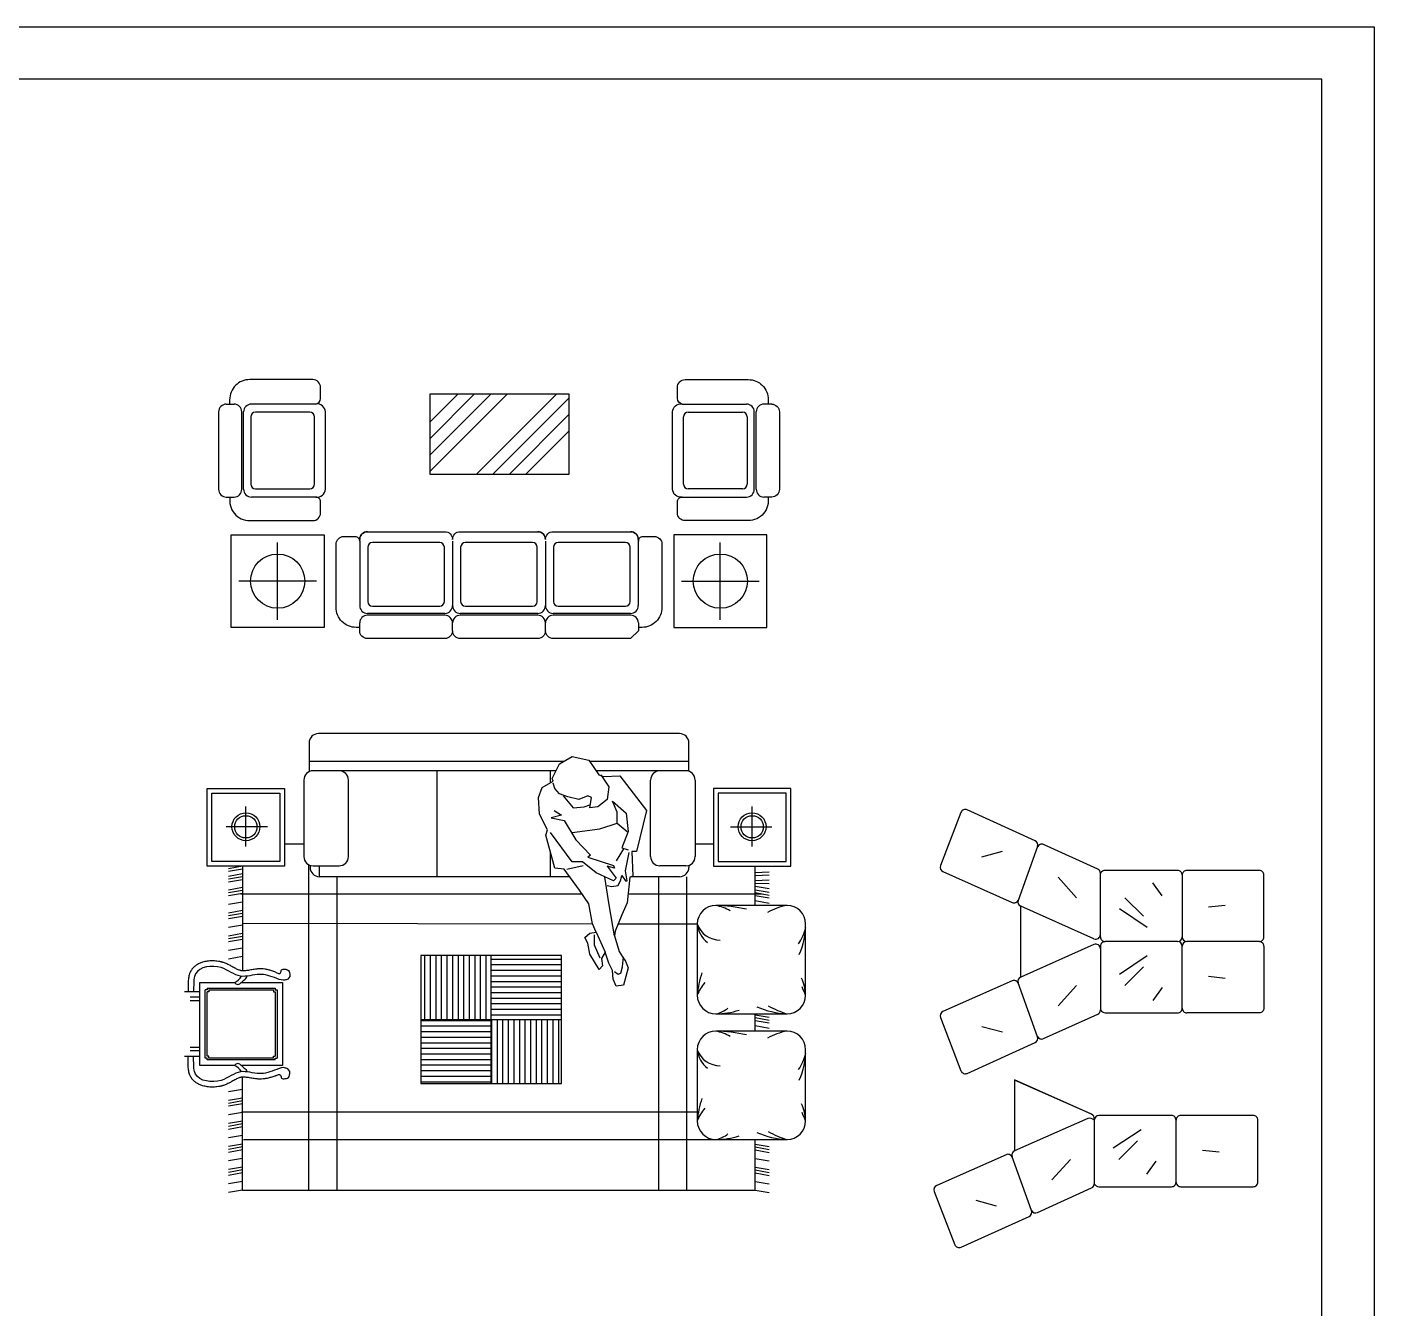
# Model space of a CAD drawing. Header units: inches. Extents: x 2.2 to 44.7, y 13.7 to 38.5.
# Drawn here: x 35.97 to 44.67, y 30.22 to 38.49 of the extents above; entities that cross this region are included whole.
import ezdxf

# ---------------------------------------------------------------- set-up
doc = ezdxf.new("R2010")
doc.units = ezdxf.units.IN
doc.header["$MEASUREMENT"] = 0
for name, color, linetype in [('02', 2, 'Continuous'), ('1', 1, 'Continuous'), ('kadrbm', 4, 'Continuous')]:
    doc.layers.add(name, color=color, linetype=linetype)

# ---------------------------------------------------------------- blocks, each defined once
blk = doc.blocks.new('kadrbm')
at = {"layer": 'kadrbm', "color": 4}
blk.add_lwpolyline([(0, 0), (0, 24.7972), (21, 24.7972), (21, 0), (0, 0)], close=True, dxfattribs=at)
blk.add_lwpolyline([(20.6631, 0.3257), (20.6631, 24.4603), (0.3369, 24.4603), (0.3369, 0.3257), (20.6631, 0.3257)], dxfattribs=at)

msp = doc.modelspace()

# ---------------------------------------------------------------- linework, layer by layer
at = {"layer": '02'}
for p, q in [((37.2591, 36.0591), (37.3091, 36.0591)), ((37.8379, 36.0591), (37.4211, 36.0591)), ((40.202, 36.0591), (40.6188, 36.0591)), ((40.7809, 36.0591), (40.7309, 36.0591)), ((37.3591, 35.5091), (37.3591, 36.0091)), ((37.3711, 35.5094), (37.3711, 36.0091)), ((37.4172, 35.9767), (37.4172, 35.5424)), ((37.7982, 36.0067), (37.4472, 36.0067)), ((37.8282, 35.5424), (37.8282, 35.9767)), ((40.2117, 35.5424), (40.2117, 35.9767)), ((40.2417, 36.0067), (40.5928, 36.0067)), ((40.6228, 35.9767), (40.6228, 35.5424)), ((40.6688, 35.5094), (40.6688, 36.0091)), ((40.6809, 35.5091), (40.6809, 36.0091)), ((37.4472, 35.5124), (37.7982, 35.5124)), ((40.5928, 35.5124), (40.2417, 35.5124)), ((37.2591, 35.4591), (37.3091, 35.4591)), ((37.8379, 35.4594), (37.4211, 35.4594)), ((40.202, 35.4594), (40.6188, 35.4594)), ((40.7809, 35.4591), (40.7309, 35.4591)), ((37.5907, 34.6662), (37.5907, 35.1662)), ((38.1204, 35.1748), (38.1204, 34.758)), ((38.6371, 35.1651), (38.2028, 35.1651)), ((38.7201, 35.1748), (38.7201, 34.758)), ((39.2368, 35.1651), (38.8025, 35.1651)), ((39.3201, 35.1748), (39.3201, 34.758)), ((39.8368, 35.1651), (39.4025, 35.1651)), ((39.9198, 35.1748), (39.9198, 34.758)), ((40.4492, 34.6662), (40.4492, 35.1662)), ((38.1728, 35.1351), (38.1728, 34.784)), ((38.6671, 34.784), (38.6671, 35.1351)), ((38.7725, 35.1351), (38.7725, 34.784)), ((39.2668, 34.784), (39.2668, 35.1351)), ((39.3725, 35.1351), (39.3725, 34.784)), ((39.8668, 34.784), (39.8668, 35.1351)), ((37.8407, 34.9162), (37.3407, 34.9162)), ((40.1992, 34.9162), (40.6992, 34.9162)), ((38.2028, 34.754), (38.6371, 34.754)), ((38.8025, 34.754), (39.2368, 34.754)), ((39.4025, 34.754), (39.8368, 34.754)), ((38.1204, 34.5959), (38.1204, 34.6459)), ((38.6701, 34.708), (38.1704, 34.708)), ((38.6704, 34.6959), (38.1704, 34.6959)), ((38.7201, 34.5959), (38.7201, 34.6459)), ((39.2698, 34.708), (38.7701, 34.708)), ((39.2701, 34.6959), (38.7701, 34.6959)), ((39.3201, 34.5959), (39.3201, 34.6459)), ((39.8698, 34.708), (39.3701, 34.708)), ((39.8701, 34.6959), (39.3701, 34.6959)), ((39.9201, 34.6459), (39.9201, 34.5959)), ((40.1865, 33.9317), (37.8537, 33.9317)), ((37.7937, 33.8717), (37.7937, 33.6883)), ((40.2465, 33.6917), (40.2465, 33.8717)), ((39.4108, 33.7367), (39.4935, 33.7839)), ((39.4935, 33.7839), (39.5999, 33.7603)), ((39.5999, 33.7603), (39.6649, 33.6658)), ((39.437, 33.7517), (37.7937, 33.7517)), ((39.3882, 33.6917), (37.82, 33.6917)), ((38.6211, 33.0077), (38.6211, 33.6917)), ((39.3531, 33.615), (39.3531, 33.6917)), ((39.3635, 33.6422), (39.4108, 33.7367)), ((40.2465, 33.7517), (39.6058, 33.7517)), ((40.2465, 33.6917), (39.6471, 33.6917)), ((37.76, 33.6317), (37.76, 33.1383)), ((38.0476, 33.1383), (38.0476, 33.6317)), ((39.2748, 33.5181), (39.2985, 33.5831)), ((39.2985, 33.5831), (39.3694, 33.6245)), ((39.3694, 33.6245), (39.3635, 33.6422)), ((39.3812, 33.5772), (39.3694, 33.6127)), ((39.6649, 33.6658), (39.6945, 33.654)), ((39.6767, 33.6658), (39.7299, 33.589)), ((39.6945, 33.654), (39.8009, 33.6599)), ((39.7299, 33.589), (39.7181, 33.5063)), ((39.8009, 33.6599), (39.9723, 33.4355)), ((39.9991, 33.1383), (39.9991, 33.6317)), ((40.2866, 33.6317), (40.2866, 33.1383)), ((37.1356, 33.0764), (37.1356, 33.5764)), ((37.1356, 33.5764), (37.6356, 33.5764)), ((37.1656, 33.1064), (37.1656, 33.5464)), ((37.1656, 33.5464), (37.6056, 33.5464)), ((37.6056, 33.5464), (37.6056, 33.1064)), ((37.6356, 33.5764), (37.6356, 33.0764)), ((39.2807, 33.4118), (39.2748, 33.5181)), ((39.4108, 33.5418), (39.3812, 33.5772)), ((39.464, 33.5241), (39.4108, 33.5418)), ((39.4344, 33.53), (39.4994, 33.4532)), ((39.5349, 33.5063), (39.464, 33.5241)), ((39.594, 33.53), (39.5349, 33.5063)), ((39.6176, 33.5181), (39.594, 33.53)), ((39.6058, 33.4532), (39.6176, 33.5181)), ((39.7181, 33.5063), (39.659, 33.4591)), ((39.7536, 33.4945), (39.8422, 33.4177)), ((39.7831, 33.4236), (39.7536, 33.4945)), ((40.9046, 33.5764), (40.4046, 33.5764)), ((40.4046, 33.5764), (40.4046, 33.0764)), ((40.8746, 33.5464), (40.4346, 33.5464)), ((40.4346, 33.5464), (40.4346, 33.1064)), ((40.8746, 33.1064), (40.8746, 33.5464)), ((40.9046, 33.0764), (40.9046, 33.5764)), ((37.3852, 33.2032), (37.3852, 33.4604)), ((39.3339, 33.3114), (39.2807, 33.4118)), ((39.4226, 33.4059), (39.3576, 33.3882)), ((39.3753, 33.4355), (39.4226, 33.4059)), ((39.4994, 33.4532), (39.5703, 33.4591)), ((39.5703, 33.4591), (39.6058, 33.4709)), ((39.659, 33.4591), (39.6058, 33.4532)), ((39.7831, 33.3528), (39.7831, 33.4236)), ((39.8422, 33.4177), (39.8541, 33.2996)), ((39.9723, 33.4355), (39.9073, 33.1697)), ((40.655, 33.2032), (40.655, 33.4604)), ((37.5254, 33.3298), (37.2572, 33.3298)), ((39.3576, 33.3882), (39.4403, 33.3705)), ((39.4403, 33.3705), (39.5172, 33.2464)), ((39.6708, 33.3173), (39.7831, 33.3528)), ((39.7831, 33.3528), (39.8482, 33.2996)), ((40.5148, 33.3298), (40.783, 33.3298)), ((39.3221, 33.276), (39.3339, 33.3114)), ((39.3812, 33.0633), (39.3221, 33.276)), ((39.4935, 33.1047), (39.3517, 33.2937)), ((39.4935, 33.2937), (39.6708, 33.3173)), ((39.5172, 33.2464), (39.6117, 33.146)), ((39.8541, 33.2996), (39.8127, 33.1933)), ((37.76, 33.2174), (37.6356, 33.2174)), ((39.3531, 33.0077), (39.3531, 33.1643)), ((39.6117, 33.146), (39.594, 33.1342)), ((39.8245, 33.1874), (39.7772, 33.1106)), ((39.8127, 33.1933), (39.8541, 33.1815)), ((39.8363, 33.0456), (39.86, 33.1638)), ((39.8777, 33.1697), (39.8836, 33.0102)), ((39.9073, 33.1697), (39.8777, 33.1697)), ((40.4046, 33.2174), (40.2866, 33.2174)), ((42.1388, 33.1359), (42.2707, 33.1718)), ((42.4982, 33.2028), (42.373, 32.8551)), ((37.6356, 33.0764), (37.1356, 33.0764)), ((37.6056, 33.1064), (37.1656, 33.1064)), ((37.363, 33.0752), (37.273, 33.0594)), ((37.363, 33.0764), (37.363, 32.4002)), ((37.793, 30.9841), (37.793, 33.0848)), ((37.8001, 33.0783), (37.8001, 33.0677)), ((37.82, 33.0783), (37.9876, 33.0783)), ((37.8601, 33.0077), (37.8601, 33.0783)), ((39.4403, 33.0574), (39.3812, 33.0633)), ((39.5408, 32.9216), (39.4403, 33.0574)), ((39.458, 33.0574), (39.5644, 33.0811)), ((39.5585, 33.1047), (39.4935, 33.1047)), ((39.6472, 33.0338), (39.5585, 33.1047)), ((39.594, 33.1342), (39.7595, 33.0811)), ((39.7181, 33.0752), (39.7772, 32.9984)), ((39.7654, 33.0633), (39.7181, 33.0752)), ((39.7595, 33.0811), (39.7654, 33.0633)), ((40.2266, 33.0783), (40.0591, 33.0783)), ((40.2465, 33.0783), (40.2465, 33.0677)), ((40.4046, 33.0764), (40.9046, 33.0764)), ((40.4346, 33.1064), (40.8746, 33.1064)), ((40.675, 32.8225), (40.675, 33.0764)), ((37.363, 33.0567), (37.273, 33.0408)), ((37.363, 33.0257), (37.273, 33.0099)), ((37.363, 33.0072), (37.273, 32.9913)), ((37.363, 32.9886), (37.273, 32.9728)), ((39.4771, 33.0077), (37.8601, 33.0077)), ((37.974, 30.9841), (37.974, 33.0077)), ((39.7595, 32.9806), (39.6472, 33.0338)), ((39.7004, 33.0043), (39.7299, 32.8271)), ((39.7772, 32.9984), (39.7595, 32.9806)), ((39.789, 32.9511), (39.8068, 32.9866)), ((39.8068, 32.9866), (39.8127, 33.0161)), ((39.8127, 33.0161), (39.8363, 32.9806)), ((39.8482, 32.9806), (39.8363, 33.0456)), ((39.8363, 32.9806), (39.8482, 32.9806)), ((39.8659, 33.0043), (39.8482, 32.8389)), ((39.8836, 33.0102), (39.8659, 33.0043)), ((40.1865, 33.0077), (39.8761, 33.0077)), ((40.0525, 30.9841), (40.0525, 33.0077)), ((40.233, 30.9841), (40.233, 33.0077)), ((40.675, 33.0341), (40.765, 33.0383)), ((40.675, 33.0156), (40.765, 33.0197)), ((40.675, 32.9836), (40.765, 32.9878)), ((42.7504, 32.8722), (42.6305, 33.004)), ((42.9042, 32.6188), (42.9042, 33.0294)), ((43.4322, 33.0188), (43.4322, 32.6188)), ((37.363, 32.9371), (37.273, 32.9213)), ((37.363, 32.9186), (37.273, 32.9027)), ((37.363, 32.9), (37.273, 32.8841)), ((37.3523, 32.8981), (39.5564, 32.8981)), ((39.5999, 32.833), (39.5408, 32.9216)), ((39.7181, 32.9511), (39.7477, 32.9452)), ((39.7477, 32.9452), (39.789, 32.9511)), ((39.8545, 32.8981), (40.7144, 32.8981)), ((40.675, 32.9651), (40.765, 32.9637)), ((40.675, 32.9465), (40.765, 32.9306)), ((40.675, 32.9236), (40.765, 32.9078)), ((40.675, 32.9051), (40.765, 32.8892)), ((40.675, 32.8865), (40.765, 32.8706)), ((43.3021, 32.8842), (43.2421, 32.9681)), ((37.363, 32.8443), (37.273, 32.8285)), ((39.6235, 32.703), (39.5999, 32.833)), ((39.7299, 32.8271), (39.7641, 32.6262)), ((39.8482, 32.8389), (39.8127, 32.7621)), ((40.8804, 32.8225), (40.4204, 32.8225)), ((40.675, 32.8533), (40.765, 32.8375)), ((42.3877, 32.8217), (42.3877, 32.3594)), ((42.8621, 32.6075), (42.389, 32.8175)), ((43.2061, 32.6804), (43.0262, 32.8003)), ((43.1821, 32.7523), (43.0622, 32.8722)), ((43.6019, 32.8123), (43.7098, 32.8242)), ((37.363, 32.7886), (37.273, 32.7728)), ((37.363, 32.7701), (37.273, 32.7542)), ((37.363, 32.7515), (37.273, 32.7356)), ((39.8127, 32.7621), (39.7713, 32.6558)), ((37.363, 32.6958), (37.273, 32.68)), ((37.363, 32.6401), (37.273, 32.6243)), ((37.363, 32.7086), (39.6234, 32.7039)), ((39.5749, 32.6161), (39.6058, 32.644)), ((39.6058, 32.644), (39.6472, 32.6499)), ((39.6472, 32.6499), (39.6235, 32.703)), ((39.6354, 32.6322), (39.6354, 32.5672)), ((39.6472, 32.6499), (39.7063, 32.5199)), ((39.7713, 32.6558), (39.7654, 32.6263)), ((39.7654, 32.6263), (39.795, 32.5258)), ((39.7899, 32.7035), (40.3004, 32.7025)), ((40.3004, 32.7025), (40.3004, 32.2425)), ((41.0004, 32.2425), (41.0004, 32.7025)), ((37.363, 32.6216), (37.273, 32.6057)), ((37.363, 32.603), (37.273, 32.5871)), ((37.363, 32.5473), (37.273, 32.5314)), ((39.594, 32.579), (39.5749, 32.6161)), ((39.6058, 32.5081), (39.594, 32.579)), ((39.6354, 32.5672), (39.6708, 32.4845)), ((42.8621, 32.57), (42.389, 32.36)), ((42.9042, 32.5588), (42.9042, 32.1481)), ((43.4022, 32.5888), (42.9342, 32.5888)), ((43.4322, 32.1588), (43.4322, 32.5588)), ((43.9301, 32.5888), (43.4622, 32.5888)), ((37.363, 32.4916), (37.273, 32.4758)), ((39.4232, 32.4991), (38.5153, 32.4991)), ((38.5153, 32.4991), (38.5153, 31.6736)), ((38.5395, 32.4991), (38.5395, 32.0864)), ((38.5755, 32.4991), (38.5755, 32.0864)), ((38.6115, 32.4991), (38.6115, 32.0864)), ((38.6475, 32.4991), (38.6475, 32.0864)), ((38.6835, 32.4991), (38.6835, 32.0864)), ((38.7195, 32.4991), (38.7195, 32.0864)), ((38.7555, 32.4991), (38.7555, 32.0864)), ((38.7915, 32.4991), (38.7915, 32.0864)), ((38.8275, 32.4991), (38.8275, 32.0864)), ((38.8635, 32.4991), (38.8635, 32.0864)), ((38.8995, 32.4991), (38.8995, 32.0864)), ((38.9355, 32.4991), (38.9355, 32.0864)), ((38.9693, 31.6736), (38.9693, 32.4991)), ((38.9693, 32.4761), (39.4232, 32.4761)), ((39.4232, 31.6736), (39.4232, 32.4991)), ((39.6663, 32.4077), (39.6058, 32.5081)), ((39.7063, 32.5199), (39.6827, 32.4786)), ((39.6827, 32.4786), (39.6886, 32.4313)), ((39.7299, 32.4491), (39.7063, 32.5199)), ((39.7536, 32.4018), (39.7299, 32.4491)), ((39.795, 32.5258), (39.8186, 32.4904)), ((39.8186, 32.4904), (39.8377, 32.4623)), ((39.8186, 32.4254), (39.8245, 32.4904)), ((39.8377, 32.4623), (39.8541, 32.4195)), ((43.2061, 32.4971), (43.0262, 32.3773)), ((38.9693, 32.4401), (39.4232, 32.4401)), ((38.9693, 32.4041), (39.4232, 32.4041)), ((38.9693, 32.3681), (39.4232, 32.3681)), ((39.6886, 32.4313), (39.6663, 32.4077)), ((39.7581, 32.3471), (39.7536, 32.4018)), ((39.7654, 32.3959), (39.789, 32.3782)), ((39.789, 32.3782), (39.8068, 32.3841)), ((39.8068, 32.3841), (39.8186, 32.4254)), ((39.8541, 32.4195), (39.8245, 32.3073)), ((43.1821, 32.4252), (43.0622, 32.3053)), ((43.6019, 32.3653), (43.7098, 32.3533)), ((37.0871, 31.789), (37.0871, 32.3246)), ((37.0871, 32.3246), (37.3126, 32.3246)), ((37.1347, 32.2769), (37.1228, 32.2769)), ((37.1228, 31.8366), (37.1228, 32.2769)), ((37.1347, 32.2888), (37.575, 32.2888)), ((37.1347, 32.2888), (37.1347, 32.2769)), ((37.1466, 32.2769), (37.5631, 32.2769)), ((37.1466, 32.2769), (37.1466, 32.265)), ((37.3549, 32.3246), (37.6226, 32.3246)), ((37.5631, 32.2769), (37.5631, 32.265)), ((37.575, 32.2888), (37.575, 32.2769)), ((37.575, 32.2769), (37.575, 32.2769)), ((37.575, 32.2769), (37.5869, 32.2769)), ((37.5869, 32.2769), (37.5869, 31.8366)), ((37.6226, 32.3246), (37.6226, 31.789)), ((38.9693, 32.3321), (39.4232, 32.3321)), ((38.9693, 32.2961), (39.4232, 32.2961)), ((39.7772, 32.3014), (39.7581, 32.3471)), ((39.8245, 32.3073), (39.7772, 32.3014)), ((42.4982, 31.9747), (42.373, 32.3224)), ((42.7504, 32.3053), (42.6305, 32.1735)), ((43.3021, 32.2934), (43.2421, 32.2094)), ((36.99, 32.2664), (37.0871, 32.2664)), ((37.0871, 32.2307), (37.0257, 32.2307)), ((37.0257, 32.2075), (37.0871, 32.2075)), ((37.1466, 32.265), (37.1347, 32.265)), ((37.1347, 31.8485), (37.1347, 32.265)), ((37.5631, 32.265), (37.575, 32.265)), ((37.575, 32.265), (37.575, 31.8485)), ((38.9693, 32.2601), (39.4232, 32.2601)), ((38.9693, 32.2241), (39.4232, 32.2241)), ((38.9693, 32.1881), (39.4232, 32.1881)), ((38.9693, 32.1521), (39.4232, 32.1521)), ((38.9693, 32.1161), (39.4232, 32.1161)), ((40.4204, 32.1225), (40.8804, 32.1225)), ((40.675, 32.011), (40.675, 32.1225)), ((40.675, 32.1166), (40.765, 32.1008)), ((38.5153, 32.0864), (39.4232, 32.0864)), ((38.5153, 32.0801), (38.9693, 32.0801)), ((38.5153, 32.0441), (38.9693, 32.0441)), ((38.9715, 32.0864), (38.9715, 31.6736)), ((39.0075, 32.0864), (39.0075, 31.6736)), ((39.0435, 32.0864), (39.0435, 31.6736)), ((39.0795, 32.0864), (39.0795, 31.6736)), ((39.1155, 32.0864), (39.1155, 31.6736)), ((39.1515, 32.0864), (39.1515, 31.6736)), ((39.1875, 32.0864), (39.1875, 31.6736)), ((39.2235, 32.0864), (39.2235, 31.6736)), ((39.2595, 32.0864), (39.2595, 31.6736)), ((39.2955, 32.0864), (39.2955, 31.6736)), ((39.3315, 32.0864), (39.3315, 31.6736)), ((39.3675, 32.0864), (39.3675, 31.6736)), ((39.4035, 32.0864), (39.4035, 31.6736)), ((40.675, 32.0981), (40.765, 32.0822)), ((40.675, 32.0795), (40.765, 32.0636)), ((40.675, 32.0463), (40.765, 32.0305)), ((42.1388, 32.0416), (42.2707, 32.0057)), ((38.5153, 32.0081), (38.9693, 32.0081)), ((38.5153, 31.9721), (38.9693, 31.9721)), ((38.5153, 31.9361), (38.9693, 31.9361)), ((40.8804, 32.011), (40.4204, 32.011)), ((37.0871, 31.8472), (36.99, 31.8472)), ((37.0257, 31.9061), (37.0871, 31.9061)), ((37.0871, 31.8829), (37.0257, 31.8829)), ((37.1466, 31.8485), (37.1347, 31.8485)), ((37.1466, 31.8366), (37.1466, 31.8485)), ((37.5631, 31.8366), (37.5631, 31.8485)), ((37.5631, 31.8485), (37.575, 31.8485)), ((38.5153, 31.9001), (38.9693, 31.9001)), ((38.5153, 31.8641), (38.9693, 31.8641)), ((40.3004, 31.891), (40.3004, 31.431)), ((41.0004, 31.431), (41.0004, 31.891)), ((37.3126, 31.789), (37.0871, 31.789)), ((37.1347, 31.8366), (37.1228, 31.8366)), ((37.1347, 31.8366), (37.1347, 31.8366)), ((37.1347, 31.8247), (37.1347, 31.8366)), ((37.575, 31.8247), (37.1347, 31.8247)), ((37.5631, 31.8366), (37.1466, 31.8366)), ((37.6226, 31.789), (37.3549, 31.789)), ((37.575, 31.8247), (37.575, 31.8366)), ((37.575, 31.8366), (37.5869, 31.8366)), ((38.5153, 31.8281), (38.9693, 31.8281)), ((38.5153, 31.7921), (38.9693, 31.7921)), ((38.5153, 31.7561), (38.9693, 31.7561)), ((37.363, 30.9841), (37.363, 31.7134)), ((38.5153, 31.7201), (38.9693, 31.7201)), ((38.5153, 31.6841), (38.9693, 31.6841)), ((38.5153, 31.6736), (39.4232, 31.6736)), ((42.8469, 31.4741), (42.3494, 31.6949)), ((37.363, 31.6338), (37.273, 31.618)), ((37.363, 31.5781), (37.273, 31.5623)), ((37.363, 31.5596), (37.273, 31.5437)), ((37.363, 31.541), (37.273, 31.5252)), ((37.363, 31.4853), (37.273, 31.4695)), ((37.363, 31.4296), (37.273, 31.4138)), ((37.363, 31.4111), (37.273, 31.3952)), ((37.3578, 31.4892), (40.3004, 31.4892)), ((42.8224, 31.4473), (42.3494, 31.2373)), ((42.8645, 31.4361), (42.8645, 31.0254)), ((43.3925, 31.0361), (43.3925, 31.4361)), ((37.363, 31.3925), (37.273, 31.3766)), ((37.363, 31.3368), (37.273, 31.321)), ((43.1664, 31.3744), (42.9865, 31.2546)), ((37.363, 31.2811), (37.273, 31.2653)), ((37.363, 31.2626), (37.273, 31.2467)), ((37.363, 31.244), (37.273, 31.2281)), ((37.3696, 31.3104), (40.8804, 31.311)), ((40.675, 30.9841), (40.675, 31.311)), ((40.675, 31.2811), (40.765, 31.2653)), ((40.675, 31.2626), (40.765, 31.2467)), ((40.675, 31.244), (40.765, 31.2281)), ((43.1424, 31.3025), (43.0225, 31.1827)), ((43.5622, 31.2426), (43.6701, 31.2306)), ((37.363, 31.1883), (37.273, 31.1725)), ((40.675, 31.1883), (40.765, 31.1725)), ((42.4585, 30.852), (42.3333, 31.1997)), ((42.7107, 31.1827), (42.5908, 31.0508)), ((43.2624, 31.1707), (43.2024, 31.0868)), ((37.363, 31.1326), (37.273, 31.1168)), ((37.363, 31.1141), (37.273, 31.0982)), ((37.363, 31.0955), (37.273, 31.0796)), ((40.675, 31.1326), (40.765, 31.1168)), ((40.675, 31.1141), (40.765, 31.0982)), ((40.675, 31.0955), (40.765, 31.0796)), ((37.363, 31.0398), (37.273, 31.0239)), ((37.363, 30.9841), (37.273, 30.9683)), ((37.363, 30.9841), (40.675, 30.9841)), ((40.675, 31.0398), (40.765, 31.0239)), ((40.675, 30.9841), (40.765, 30.9683)), ((42.0991, 30.919), (42.231, 30.883))]:
    msp.add_line(p, q, dxfattribs=at)
for points in [[(37.8379, 35.4594, 0.465074), (37.8987, 35.5094), (37.8987, 36.0091, 0.465074), (37.8379, 36.0591, 0.291349), (37.8679, 36.0952), (37.8679, 36.1675, 0.414214), (37.8179, 36.2175), (37.4107, 36.2175, 0.414214), (37.2807, 36.0875), (37.2807, 36.0591)], [(40.202, 35.4594, -0.465074), (40.1412, 35.5094), (40.1412, 36.0091, -0.465074), (40.202, 36.0591, -0.291349), (40.172, 36.0952), (40.172, 36.1675, -0.414214), (40.222, 36.2175), (40.6292, 36.2175, -0.414214), (40.7592, 36.0875), (40.7592, 36.0591)], [(37.2591, 36.0591, 0.414214), (37.2091, 36.0091), (37.2091, 35.5091, 0.414214), (37.2591, 35.4591)], [(40.7809, 36.0591, -0.414214), (40.8309, 36.0091), (40.8309, 35.5091, -0.414214), (40.7809, 35.4591)], [(37.2826, 35.4591, 0.465572), (37.4107, 35.3069), (37.8179, 35.3069, 0.414214), (37.8679, 35.3569), (37.8679, 35.4292, 0.414214), (37.8379, 35.4592)], [(40.7573, 35.4591, -0.465572), (40.6292, 35.3069), (40.222, 35.3069, -0.414214), (40.172, 35.3569), (40.172, 35.4292, -0.414214), (40.202, 35.4592)], [(38.1204, 34.6175), (38.098, 34.6175, -0.414214), (37.968, 34.7475), (37.968, 35.1548, -0.414214), (38.018, 35.2048), (38.0904, 35.2048, -0.414214), (38.1204, 35.1748, -0.465074), (38.1704, 35.2355), (38.6701, 35.2355, -0.414214), (38.7201, 35.1855, -0.414214), (38.7701, 35.2355), (39.2698, 35.2355, -0.410409), (39.3201, 35.1855, -0.414214), (39.3701, 35.2355), (39.8698, 35.2355, -0.462883), (39.92, 35.1748, -0.414214), (39.95, 35.2048), (40.0224, 35.2048, -0.414214), (40.0724, 35.1548), (40.0724, 34.7475, -0.414214), (39.9424, 34.6175), (39.92, 34.6175), (39.9201, 34.5959), (39.8701, 34.5459), (39.3701, 34.5459, -0.414214), (39.3201, 34.5959, -0.414214), (39.2701, 34.5459), (38.7701, 34.5459, -0.414214), (38.7201, 34.5959, -0.418049), (38.6704, 34.5459), (38.1704, 34.5459, -0.414214), (38.1204, 34.5959)], [(42.0033, 33.423), (41.8704, 33.0791, 0.399875), (41.8862, 33.0408), (42.3341, 32.842, 0.384983), (42.373, 32.8551, 0.379148)], [(43.9601, 32.5588, 0.414214), (43.9301, 32.5888, 0.414214), (43.9601, 32.6188), (43.9601, 33.0188, 0.414214), (43.9301, 33.0488), (43.4622, 33.0488, 0.414214), (43.4322, 33.0188, 0.414214), (43.4022, 33.0488), (42.9342, 33.0488, 0.246358), (42.9042, 33.0294, 0.294209), (42.8866, 33.0568), (42.5372, 33.2154, 0.380425), (42.4982, 33.2028, 0.390815), (42.4824, 33.2403), (42.0437, 33.4395, 0.431172)], [(43.9601, 32.5588), (43.9601, 32.1588, -0.414214), (43.9301, 32.1288), (43.4622, 32.1288)], [(42.373, 32.3224, 0.384983), (42.3341, 32.3356), (41.8862, 32.1367, 0.399875), (41.8704, 32.0985), (42.0033, 31.7545, 0.431172), (42.0437, 31.738), (42.4824, 31.9372, 0.390815), (42.4982, 31.9747, 0.380425), (42.5372, 31.9621), (42.8866, 32.1208, 0.294209), (42.9042, 32.1481, 0.246358), (42.9342, 32.1288), (43.4022, 32.1288, 0.414214), (43.4322, 32.1588, 0.414214), (43.4622, 32.1288)], [(42.348, 31.6955), (42.348, 31.2367, 0.379148)], [(42.8656, 31.4438, 0.290004), (42.8469, 31.4741), (42.348, 31.6954)], [(42.3333, 31.1997, 0.384983), (42.2944, 31.2129), (41.8465, 31.014, 0.399875), (41.8307, 30.9758), (41.9636, 30.6318, 0.431172), (42.004, 30.6153), (42.4427, 30.8145, 0.390815), (42.4585, 30.852, 0.380425), (42.4975, 30.8394), (42.8469, 30.9981, 0.294209), (42.8645, 31.0254, 0.246358), (42.8945, 31.0061), (43.3625, 31.0061, 0.414214), (43.3925, 31.0361, 0.414214), (43.4225, 31.0061), (43.8904, 31.0061, 0.414214), (43.9204, 31.0361), (43.9204, 31.4361, 0.414214), (43.8904, 31.4661), (43.4225, 31.4661, 0.414214), (43.3925, 31.4361, 0.414214), (43.3625, 31.4661), (42.8945, 31.4661, 0.339528)]]:
    msp.add_lwpolyline(points, format="xyb", dxfattribs=at)
for points in [[(38.5734, 36.1232), (38.5734, 35.6074), (39.4734, 35.6074), (39.4734, 36.1232)], [(37.8907, 34.6162), (37.2907, 34.6162), (37.2907, 35.2162), (37.8907, 35.2162)], [(40.1492, 34.6162), (40.7492, 34.6162), (40.7492, 35.2162), (40.1492, 35.2162)]]:
    msp.add_lwpolyline(points, close=True, dxfattribs=at)
for centre, radius in [((37.5907, 34.9162), 0.175), ((40.4492, 34.9162), 0.175), ((37.3856, 33.3302), 0.0901), ((40.6546, 33.3302), 0.0901), ((37.3852, 33.3298), 0.0719), ((40.655, 33.3298), 0.0719)]:
    msp.add_circle(centre, radius, dxfattribs=at)
for centre, radius, start, end in [((37.3091, 36.0091), 0.05, 0, 90), ((37.4211, 36.0091), 0.05, 90, 180), ((40.6188, 36.0091), 0.05, 0, 90), ((40.7309, 36.0091), 0.05, 90, 180), ((37.4472, 35.9767), 0.03, 90, 180), ((37.7982, 35.9767), 0.03, 0, 90), ((40.2417, 35.9767), 0.03, 90, 180), ((40.5928, 35.9767), 0.03, 0, 90), ((37.3091, 35.5091), 0.05, 270, 0), ((37.4211, 35.5094), 0.05, 180, 270), ((37.4472, 35.5424), 0.03, 180, 270), ((37.7982, 35.5424), 0.03, 270, 0), ((40.2417, 35.5424), 0.03, 180, 270), ((40.5928, 35.5424), 0.03, 270, 0), ((40.6188, 35.5094), 0.05, 270, 0), ((40.7309, 35.5091), 0.05, 180, 270), ((38.1704, 35.1855), 0.05, 90, 180), ((39.2698, 35.1855), 0.05, 0, 90), ((39.8698, 35.1855), 0.05, 0, 90), ((38.2028, 35.1351), 0.03, 90, 180), ((38.6371, 35.1351), 0.03, 0, 90), ((38.8025, 35.1351), 0.03, 90, 180), ((39.2368, 35.1351), 0.03, 0, 90), ((39.4025, 35.1351), 0.03, 90, 180), ((39.8368, 35.1351), 0.03, 0, 90), ((38.1704, 34.758), 0.05, 180, 270), ((38.2028, 34.784), 0.03, 180, 270), ((38.6371, 34.784), 0.03, 270, 0), ((38.6701, 34.758), 0.05, 270, 0), ((38.7701, 34.758), 0.05, 180, 270), ((38.8025, 34.784), 0.03, 180, 270), ((39.2368, 34.784), 0.03, 270, 0), ((39.2698, 34.758), 0.05, 270, 0), ((39.3701, 34.758), 0.05, 180, 270), ((39.4025, 34.784), 0.03, 180, 270), ((39.8368, 34.784), 0.03, 270, 0), ((39.8698, 34.758), 0.05, 270, 0), ((38.1704, 34.6459), 0.05, 90, 180), ((38.6704, 34.6459), 0.05, 0, 90), ((38.7701, 34.6459), 0.05, 90, 180), ((39.2701, 34.6459), 0.05, 0, 90), ((39.3701, 34.6459), 0.05, 90, 180), ((39.8701, 34.6459), 0.05, 0, 90), ((37.8537, 33.8717), 0.06, 90, 180), ((40.1865, 33.8717), 0.06, 0, 90), ((37.82, 33.6317), 0.06, 90, 180), ((37.9876, 33.6317), 0.06, 0, 90), ((40.0591, 33.6317), 0.06, 90, 180), ((40.2266, 33.6317), 0.06, 0, 90), ((42.0313, 33.4122), 0.03, 65.57745, 158.87478), ((42.5248, 33.1881), 0.03, 65.57745, 160.1923), ((37.82, 33.1383), 0.06, 180, 270), ((37.8601, 33.0677), 0.06, 180, 270), ((37.9876, 33.1383), 0.06, 270, 0), ((40.0591, 33.1383), 0.06, 180, 270), ((40.1865, 33.0677), 0.06, 270, 0), ((40.2266, 33.1383), 0.06, 270, 0), ((40.4204, 32.7025), 0.12, 90, 180), ((40.3821, 31.716), 1.1072, 77.70552, 88.01946), ((40.3434, 32.4723), 0.3586, 61.69302, 77.61025), ((40.9595, 32.4047), 0.4252, 100.73038, 119.02178), ((40.8804, 32.7025), 0.12, 0, 90), ((42.3462, 32.8694), 0.03, 246.05571, 340.1923), ((42.4012, 32.845), 0.03, 160.1923, 246.05571), ((40.4761, 32.721), 0.1767, 186.00622, 231.73189), ((40.447, 32.7539), 0.1554, 199.34614, 270.46238), ((40.6984, 32.7497), 0.3101, 325.50449, 346.90807), ((40.5675, 32.691), 0.433, 334.64198, 1.52241), ((42.8742, 32.6349), 0.03, 246.05571, 0), ((42.8742, 32.5426), 0.03, 0, 113.94429), ((42.9342, 32.6188), 0.03, 179.99913, 270), ((42.9342, 32.5588), 0.03, 90, 180.00087), ((43.4022, 32.6188), 0.03, 270, 0), ((43.4022, 32.5588), 0.03, 0, 90), ((43.4622, 32.6188), 0.03, 180, 270), ((43.4622, 32.5588), 0.03, 90, 180), ((37.2701, 32.4159), 0.1008, 294.94215, 329.54884), ((40.9191, 32.1892), 0.621, 161.33112, 175.07998), ((37.3337, 32.3371), 0.0246, 210.6211, 329.3789), ((40.6105, 32.1146), 0.3355, 141.29696, 157.58801), ((40.7023, 32.2293), 0.2983, 2.52709, 24.64355), ((39.0568, 31.4263), 2.108, 22.77973, 24.38457), ((42.3462, 32.3082), 0.03, 19.8077, 113.94429), ((42.4012, 32.3326), 0.03, 113.94429, 199.8077), ((40.4204, 32.2425), 0.12, 180, 270), ((40.8804, 32.2425), 0.12, 270, 0), ((40.4222, 32.5946), 0.4722, 269.78456, 288.31979), ((40.3784, 32.3088), 0.1918, 283.72103, 308.86569), ((40.9091, 32.6932), 0.5714, 246.8864, 267.12114), ((41.0461, 32.6848), 0.5863, 240.58058, 253.57646), ((40.4204, 31.891), 0.12, 90, 180), ((40.3821, 30.9045), 1.1072, 77.70552, 88.01946), ((40.3434, 31.6608), 0.3586, 61.69302, 77.61025), ((40.9595, 31.5932), 0.4252, 100.73038, 119.02178), ((40.8804, 31.891), 0.12, 0, 90), ((42.5248, 31.9894), 0.03, 199.8077, 294.42255), ((40.4761, 31.9095), 0.1767, 186.00622, 231.73189), ((40.447, 31.9424), 0.1554, 199.34614, 270.46238), ((40.6984, 31.9382), 0.3101, 325.50449, 346.90807), ((40.5675, 31.8795), 0.433, 334.64198, 1.52241), ((37.3337, 31.7765), 0.0246, 30.6211, 149.3789), ((37.2701, 31.6976), 0.1008, 30.45116, 65.05785), ((40.9191, 31.3777), 0.621, 161.33112, 175.07998), ((40.6105, 31.3031), 0.3355, 141.29696, 157.58801), ((40.7023, 31.4178), 0.2983, 2.52709, 24.64355), ((40.4204, 31.431), 0.12, 180, 270), ((40.8804, 31.431), 0.12, 270, 0), ((39.0568, 30.6148), 2.108, 22.77973, 24.38457), ((42.8332, 31.4035), 0.0452, 46.16232, 103.91244), ((42.8945, 31.4361), 0.03, 90, 180), ((40.4222, 31.7831), 0.4722, 269.78456, 288.31979), ((40.3784, 31.4973), 0.1918, 283.72103, 308.86569), ((40.9091, 31.8817), 0.5714, 246.8864, 267.12114), ((41.0461, 31.8733), 0.5863, 240.58058, 253.57646), ((42.3615, 31.2099), 0.03, 113.94429, 199.8077), ((42.3066, 31.1855), 0.03, 19.8077, 113.94429)]:
    msp.add_arc(centre, radius, start, end, dxfattribs=at)
for points, knots in [([(37.5778, 32.3911), (37.5694, 32.3942), (37.5613, 32.397), (37.545, 32.4022), (37.5369, 32.4045), (37.5218, 32.4081), (37.515, 32.4095), (37.501, 32.4116), (37.4939, 32.4123), (37.4839, 32.4127), (37.4811, 32.4128), (37.4766, 32.4128), (37.4749, 32.4127), (37.4717, 32.4126), (37.4702, 32.4126), (37.4674, 32.4124), (37.466, 32.4124), (37.4617, 32.4121), (37.4589, 32.4118), (37.4506, 32.411), (37.4452, 32.4103), (37.4346, 32.4087), (37.4294, 32.4078), (37.4192, 32.4061), (37.4142, 32.4052), (37.4045, 32.4036), (37.3998, 32.4028), (37.3907, 32.4015), (37.3863, 32.401), (37.378, 32.4003), (37.3741, 32.4), (37.3667, 32.4), (37.3632, 32.4001), (37.3591, 32.4005), (37.3582, 32.4006), (37.3566, 32.4008), (37.356, 32.4009), (37.3539, 32.4013), (37.3523, 32.4016), (37.3477, 32.4027), (37.3446, 32.4037), (37.3381, 32.406), (37.3347, 32.4074), (37.3277, 32.4107), (37.324, 32.4125), (37.3163, 32.4165), (37.3123, 32.4187), (37.304, 32.4233), (37.2997, 32.4257), (37.2888, 32.4318), (37.282, 32.4354), (37.2675, 32.4427), (37.2598, 32.4462), (37.2484, 32.4506), (37.2452, 32.4518), (37.24, 32.4536), (37.2381, 32.4542), (37.2347, 32.4552), (37.2332, 32.4557), (37.2301, 32.4565), (37.2286, 32.4569), (37.224, 32.4581), (37.2209, 32.4588), (37.2115, 32.4608), (37.2052, 32.4618), (37.1884, 32.4639), (37.178, 32.4645), (37.157, 32.4644), (37.1465, 32.4636), (37.1259, 32.4606), (37.1157, 32.4584), (37.0985, 32.4531), (37.0913, 32.4503), (37.0774, 32.4439), (37.0706, 32.4401), (37.0593, 32.4324), (37.0545, 32.4286), (37.0455, 32.4203), (37.0413, 32.4157), (37.0361, 32.4089), (37.0347, 32.4069), (37.0324, 32.4035), (37.0315, 32.4021), (37.0298, 32.3991), (37.0289, 32.3975), (37.0273, 32.3944), (37.0265, 32.3928), (37.0243, 32.3881), (37.0231, 32.3849), (37.0202, 32.3768), (37.0188, 32.3719), (37.0166, 32.3622), (37.0158, 32.3574), (37.0144, 32.3479), (37.014, 32.3432), (37.0132, 32.334), (37.013, 32.3295), (37.0126, 32.3194), (37.0124, 32.3138), (37.0123, 32.2664)], [127.548093, 127.548093, 127.548093, 127.548093, 147.029627, 147.029627, 166.511161, 166.511161, 182.575186, 182.575186, 198.63921, 198.63921, 204.676356, 204.676356, 208.484277, 208.484277, 211.579051, 211.579051, 214.673825, 214.673825, 220.863374, 220.863374, 233.242471, 233.242471, 245.621568, 245.621568, 258.000665, 258.000665, 270.379761, 270.379761, 282.758858, 282.758858, 295.137955, 295.137955, 307.517052, 307.517052, 311.180616, 311.180616, 313.841785, 313.841785, 320.185344, 320.185344, 332.476398, 332.476398, 344.767451, 344.767451, 357.058504, 357.058504, 369.349558, 369.349558, 381.640611, 381.640611, 399.253977, 399.253977, 416.867343, 416.867343, 423.616138, 423.616138, 427.38978, 427.38978, 430.390233, 430.390233, 433.390685, 433.390685, 439.39159, 439.39159, 451.3934, 451.3934, 470.95876, 470.95876, 490.524121, 490.524121, 510.089481, 510.089481, 524.57473, 524.57473, 539.059979, 539.059979, 550.274327, 550.274327, 561.488675, 561.488675, 565.735893, 565.735893, 568.721333, 568.721333, 571.836892, 571.836892, 574.95245, 574.95245, 581.183567, 581.183567, 590.963255, 590.963255, 600.742944, 600.742944, 610.522632, 610.522632, 620.302321, 620.302321, 632.871828, 632.871828, 632.871828, 632.871828]), ([(37.6359, 32.3395), (37.6232, 32.336), (37.5545, 32.3619), (37.4761, 32.3906), (37.3389, 32.3419), (37.2304, 32.4483), (37.051, 32.4215), (37.0487, 32.3343), (37.0479, 32.2664)], [72.81102, 72.81102, 72.81102, 72.81102, 111.931484, 209.745447, 312.487637, 428.090047, 570.045232, 632.871828, 632.871828, 632.871828, 632.871828]), ([(37.3549, 32.3246), (37.3605, 32.3288), (37.372, 32.3377), (37.3906, 32.3539), (37.3935, 32.3659)], [0, 0, 0, 0, 17.526556, 36.251521, 36.251521, 36.251521, 36.251521]), ([(37.5778, 32.3911), (37.5834, 32.3875), (37.5929, 32.3815), (37.6142, 32.3854), (37.6111, 32.4138), (37.6335, 32.4097), (37.6425, 32.4098), (37.6437, 32.4098)], [0, 0, 0, 0, 19.788378, 33.20913, 54.224372, 78.384553, 81.800182, 81.800182, 81.800182, 81.800182]), ([(37.6437, 32.4098), (37.6437, 32.4098), (37.6547, 32.4094), (37.6781, 32.3808), (37.6639, 32.3468), (37.643, 32.3415), (37.6359, 32.3395)], [0, 0, 0, 0, 5.194221, 25.311511, 61.440765, 79.163329, 79.163329, 79.163329, 79.163329]), ([(37.5778, 31.7225), (37.5694, 31.7194), (37.5613, 31.7166), (37.545, 31.7114), (37.5369, 31.709), (37.5218, 31.7054), (37.515, 31.7041), (37.501, 31.702), (37.4939, 31.7013), (37.4839, 31.7009), (37.4811, 31.7008), (37.4766, 31.7008), (37.4749, 31.7008), (37.4717, 31.7009), (37.4702, 31.701), (37.4674, 31.7011), (37.466, 31.7012), (37.4617, 31.7015), (37.4589, 31.7017), (37.4506, 31.7026), (37.4452, 31.7033), (37.4346, 31.7049), (37.4294, 31.7058), (37.4192, 31.7075), (37.4142, 31.7084), (37.4045, 31.71), (37.3998, 31.7108), (37.3907, 31.712), (37.3863, 31.7126), (37.378, 31.7133), (37.3741, 31.7135), (37.3667, 31.7136), (37.3632, 31.7135), (37.3591, 31.713), (37.3582, 31.7129), (37.3566, 31.7127), (37.356, 31.7126), (37.3539, 31.7123), (37.3523, 31.7119), (37.3477, 31.7108), (37.3446, 31.7099), (37.3381, 31.7075), (37.3347, 31.7061), (37.3277, 31.7029), (37.324, 31.7011), (37.3163, 31.6971), (37.3123, 31.6949), (37.304, 31.6903), (37.2997, 31.6879), (37.2888, 31.6818), (37.282, 31.6781), (37.2675, 31.6709), (37.2598, 31.6674), (37.2484, 31.6629), (37.2452, 31.6618), (37.24, 31.66), (37.2381, 31.6594), (37.2347, 31.6584), (37.2332, 31.6579), (37.2301, 31.6571), (37.2286, 31.6566), (37.224, 31.6555), (37.2209, 31.6547), (37.2115, 31.6528), (37.2052, 31.6517), (37.1884, 31.6496), (37.178, 31.649), (37.157, 31.6492), (37.1465, 31.65), (37.1259, 31.653), (37.1157, 31.6552), (37.0985, 31.6605), (37.0913, 31.6632), (37.0774, 31.6697), (37.0706, 31.6734), (37.0593, 31.6812), (37.0545, 31.6849), (37.0455, 31.6933), (37.0413, 31.6978), (37.0361, 31.7047), (37.0347, 31.7066), (37.0324, 31.7101), (37.0315, 31.7115), (37.0298, 31.7145), (37.0289, 31.7161), (37.0273, 31.7192), (37.0265, 31.7207), (37.0243, 31.7255), (37.0231, 31.7286), (37.0202, 31.7367), (37.0188, 31.7417), (37.0166, 31.7514), (37.0158, 31.7562), (37.0144, 31.7657), (37.014, 31.7704), (37.0132, 31.7796), (37.013, 31.7841), (37.0126, 31.7942), (37.0124, 31.7997), (37.0123, 31.8472)], [127.548093, 127.548093, 127.548093, 127.548093, 147.029627, 147.029627, 166.511161, 166.511161, 182.575186, 182.575186, 198.63921, 198.63921, 204.676356, 204.676356, 208.484277, 208.484277, 211.579051, 211.579051, 214.673825, 214.673825, 220.863374, 220.863374, 233.242471, 233.242471, 245.621568, 245.621568, 258.000665, 258.000665, 270.379761, 270.379761, 282.758858, 282.758858, 295.137955, 295.137955, 307.517052, 307.517052, 311.180616, 311.180616, 313.841785, 313.841785, 320.185344, 320.185344, 332.476398, 332.476398, 344.767451, 344.767451, 357.058504, 357.058504, 369.349558, 369.349558, 381.640611, 381.640611, 399.253977, 399.253977, 416.867343, 416.867343, 423.616138, 423.616138, 427.38978, 427.38978, 430.390233, 430.390233, 433.390685, 433.390685, 439.39159, 439.39159, 451.3934, 451.3934, 470.95876, 470.95876, 490.524121, 490.524121, 510.089481, 510.089481, 524.57473, 524.57473, 539.059979, 539.059979, 550.274327, 550.274327, 561.488675, 561.488675, 565.735893, 565.735893, 568.721333, 568.721333, 571.836892, 571.836892, 574.95245, 574.95245, 581.183567, 581.183567, 590.963255, 590.963255, 600.742944, 600.742944, 610.522632, 610.522632, 620.302321, 620.302321, 632.871828, 632.871828, 632.871828, 632.871828]), ([(37.6359, 31.7741), (37.6232, 31.7776), (37.5545, 31.7517), (37.4761, 31.723), (37.3389, 31.7717), (37.2304, 31.6652), (37.051, 31.6921), (37.0487, 31.7793), (37.0479, 31.8472)], [72.81102, 72.81102, 72.81102, 72.81102, 111.931484, 209.745447, 312.487637, 428.090047, 570.045232, 632.871828, 632.871828, 632.871828, 632.871828]), ([(37.3549, 31.789), (37.3605, 31.7847), (37.372, 31.7759), (37.3906, 31.7597), (37.3935, 31.7476)], [0, 0, 0, 0, 17.526556, 36.251521, 36.251521, 36.251521, 36.251521]), ([(37.6437, 31.7038), (37.6437, 31.7038), (37.6547, 31.7042), (37.6781, 31.7328), (37.6639, 31.7668), (37.643, 31.7721), (37.6359, 31.7741)], [0, 0, 0, 0, 5.194221, 25.311511, 61.440765, 79.163329, 79.163329, 79.163329, 79.163329]), ([(37.5778, 31.7225), (37.5834, 31.726), (37.5929, 31.732), (37.6142, 31.7281), (37.6111, 31.6998), (37.6335, 31.7038), (37.6425, 31.7038), (37.6437, 31.7038)], [0, 0, 0, 0, 19.788378, 33.20913, 54.224372, 78.384553, 81.800182, 81.800182, 81.800182, 81.800182])]:
    msp.add_open_spline(points, degree=3, knots=knots, dxfattribs=at)
for points in [[(37.6128, 32.3982), (37.6128, 32.3982), (37.6129, 32.3982), (37.613, 32.3982)], [(37.6128, 31.7154), (37.6128, 31.7154), (37.6129, 31.7154), (37.613, 31.7154)]]:
    msp.add_open_spline(points, degree=3, dxfattribs=at)
at = {"layer": '1'}
for p, q in [((38.5734, 35.942), (38.7546, 36.1232)), ((38.5734, 35.836), (38.8606, 36.1232)), ((38.5734, 35.7299), (38.9667, 36.1232)), ((38.5734, 35.6238), (39.0728, 36.1232)), ((38.8751, 35.6074), (39.391, 36.1232)), ((38.9812, 35.6074), (39.4734, 36.0996)), ((39.0872, 35.6074), (39.4734, 35.9935)), ((39.1933, 35.6074), (39.4734, 35.8874))]:
    msp.add_line(p, q, dxfattribs=at)

# ---------------------------------------------------------------- block references
at = {"layer": 'kadrbm'}
msp.add_blockref('kadrbm', (23.6709, 13.6973), dxfattribs=at)

doc.saveas('drawing.dxf')
